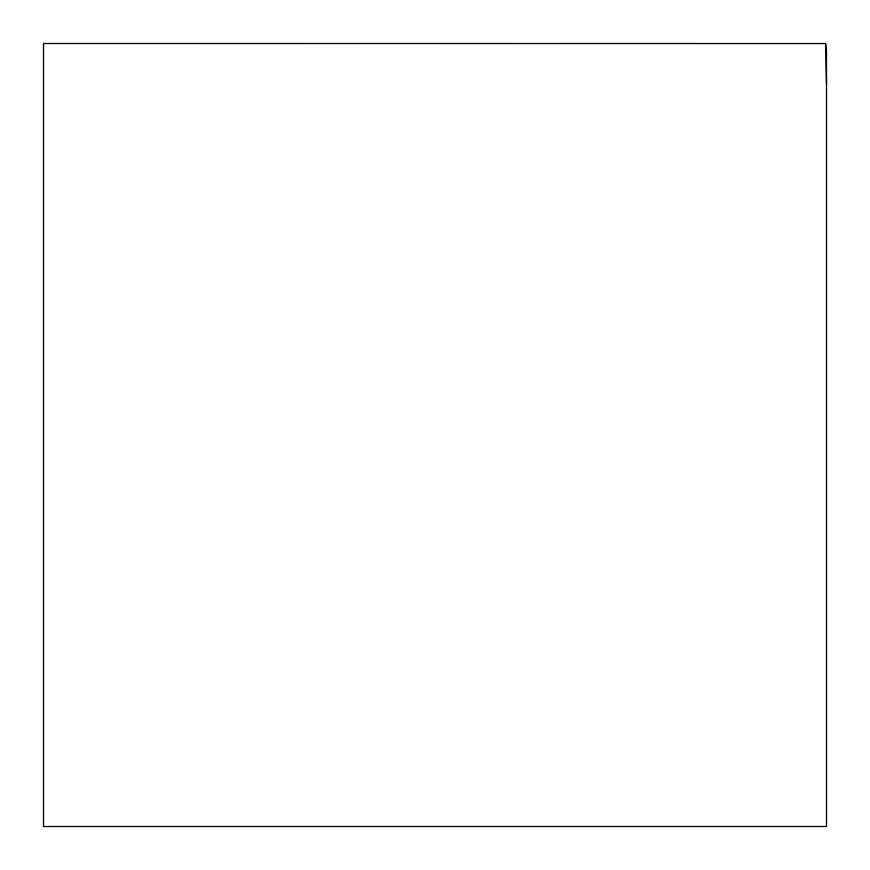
<?xml version="1.0" encoding="UTF-8"?>
<svg xmlns="http://www.w3.org/2000/svg" width="870" height="870" viewBox="0 0 870 870"><rect width="100%" height="100%" fill="white"/><g stroke="black" fill="none" stroke-linecap="round" stroke-linejoin="round"><path stroke-width="1.3" d="M825.554 43.522L43.5 43.5L43.5 826.5L826.5 826.5L826.5 51.526L825.554 43.522L826.5 84.52"/></g></svg>
